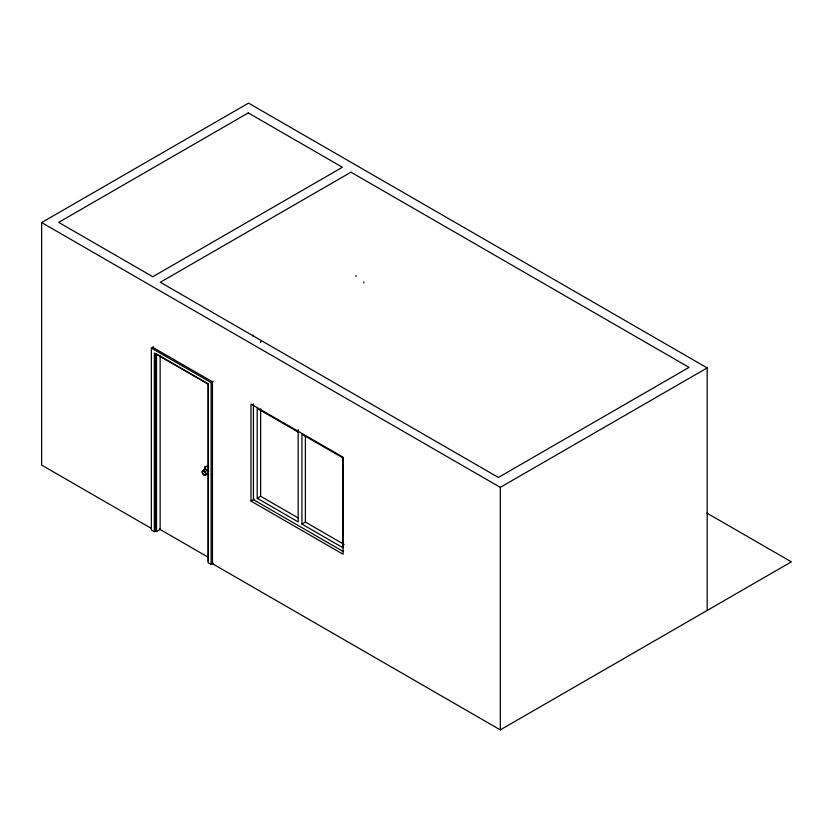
<?xml version="1.0" encoding="UTF-8"?>
<svg xmlns="http://www.w3.org/2000/svg" width="833" height="833" viewBox="0 0 833 833"><rect width="100%" height="100%" fill="white"/><g stroke="black" fill="none" stroke-linecap="round" stroke-linejoin="round"><path stroke-width="1.25" d="M205.064 467.063L204.856 467.5A4.446 2.561 60 0 0 204.731 469.198L204.304 469.604A2.707 1.562 60 0 0 204.106 470.166M205.345 466.719L204.689 467.594A4.446 2.561 60 0 0 204.564 469.291M205.189 466.813L206.584 466.272M206.469 469.927L206.844 469.614A1.635 0.948 60 0 1 208.156 470.364L208.396 470.78A1.437 0.833 60 0 1 208.604 471.801M151.575 528.549L41.65 465.085L41.65 222.557L248.536 103.115L707.186 367.915L707.186 610.443M160.134 355.795L160.134 529.476L156.51 531.569L155.563 531.017L154.355 531.714L151.356 529.975L151.356 348.079L153.522 346.83M151.356 348.079L211.103 382.576L213.269 381.327M250.993 501.07L343.092 554.237L343.092 457.223L250.993 404.057L250.993 501.07L254.263 499.186M298.172 432.077L257.199 408.42L257.199 498.249L260.635 496.26L298.297 518.001M154.355 531.714L154.355 353.109L208.094 384.128L208.094 562.733L211.103 564.472L213.269 563.223M301.942 524.082L342.915 547.739L342.915 457.911L301.942 434.253L301.942 524.082L305.388 522.093L344.154 544.47M41.65 222.557L500.3 487.357L707.186 367.915M152.699 347.299L212.446 381.795L212.446 563.691L500.3 729.885L791.35 561.848L706.925 513.107M205.543 466.563L207.094 466.334A5.185 2.999 60 0 1 208.719 467.136M204.689 469.239L204.949 469.156A3.217 1.864 60 0 1 206.907 470.333L207.854 471.926A2.791 1.614 60 0 1 207.865 474.092L206.907 474.581A3.217 1.864 60 0 1 206.261 474.435M205.251 469.583L205.699 469.489A2.499 1.447 60 0 1 207.219 470.374M203.106 470.989L202.606 471.332A2.072 1.197 60 0 0 202.617 472.936L202.742 473.248M207.656 473.571L207.219 473.675A2.499 1.447 60 0 1 206.969 473.644A5.185 2.999 60 0 0 208.552 474.768M205.199 474.872L204.783 474.977A2.395 1.385 60 0 1 203.314 474.123L202.898 473.56M205.532 474.716A2.187 1.26 60 0 0 205.532 473.019L204.793 471.77A2.384 1.385 60 0 0 203.325 470.968L202.492 471.259A2.187 1.26 60 0 0 202.492 472.957M207.146 474.341L208.063 473.873A2.707 1.562 60 0 0 208.188 473.613M204.793 475.102L205.491 474.602A2.072 1.197 60 0 0 205.491 472.998M157.635 354.65L208.344 383.919L208.344 561.494M257.199 498.249L298.172 521.906L298.172 429.682M343.331 551.571L253.43 499.665L253.43 403.943M159.342 529.017L208.583 557.444M205.001 472.082L204.783 471.811A2.395 1.385 60 0 0 203.314 470.968M208.052 470.697L207.927 470.51A1.531 0.885 60 0 0 206.574 469.854A1.354 0.781 60 0 0 206.324 470.156M207.677 470.968L207.146 470.229A3.124 1.801 60 0 0 205.23 469.125L203.981 469.687A2.791 1.614 60 0 0 203.773 470.27M202.794 473.613L203.262 474.269A2.78 1.604 60 0 0 204.97 475.247L205.793 474.831A2.405 1.385 60 0 0 205.793 472.967L204.97 471.593A2.78 1.604 60 0 0 203.262 470.614L202.45 471.03A2.405 1.385 60 0 0 202.44 472.894L202.627 473.29M208.344 471.863A1.354 0.781 60 0 0 208.156 470.895L208.011 470.728A1.427 0.823 60 0 0 206.626 469.937M207.656 470.957L208.063 471.77A2.707 1.562 60 0 1 208.271 473.3M207.833 471.28L207.958 471.613A2.166 1.25 60 0 1 208.052 471.936M500.3 487.357L500.3 729.885M363.854 281.939L363.854 282.949M356.014 275.463L356.014 276.473M305.388 436.117L305.388 522.093M260.698 341.488L260.698 342.509M260.635 409.003L260.635 496.26M252.857 335.012L252.857 336.032M211.103 382.576L211.103 564.472M156.51 353.994L156.51 531.569M155.563 353.702L155.563 531.017M206.928 466.428A5.185 2.999 60 0 1 208.552 467.23M206.397 470.145A1.437 0.833 60 0 1 206.594 469.739M204.783 474.966A2.384 1.385 60 0 1 203.325 474.112M208.719 474.675A5.185 2.999 60 0 1 207.094 473.592M207.552 471.894A1.27 0.729 60 0 0 207.386 471.332L207.282 471.145A1.427 0.823 60 0 0 207.032 470.812M208.104 470.916A1.26 0.729 60 0 1 208.281 471.811M248.286 112.913L58.685 222.38L152.803 276.723L342.415 167.256L248.286 112.913M350.974 172.192L160.321 282.262L498.394 477.455L689.047 367.384L350.974 172.192"/></g></svg>
